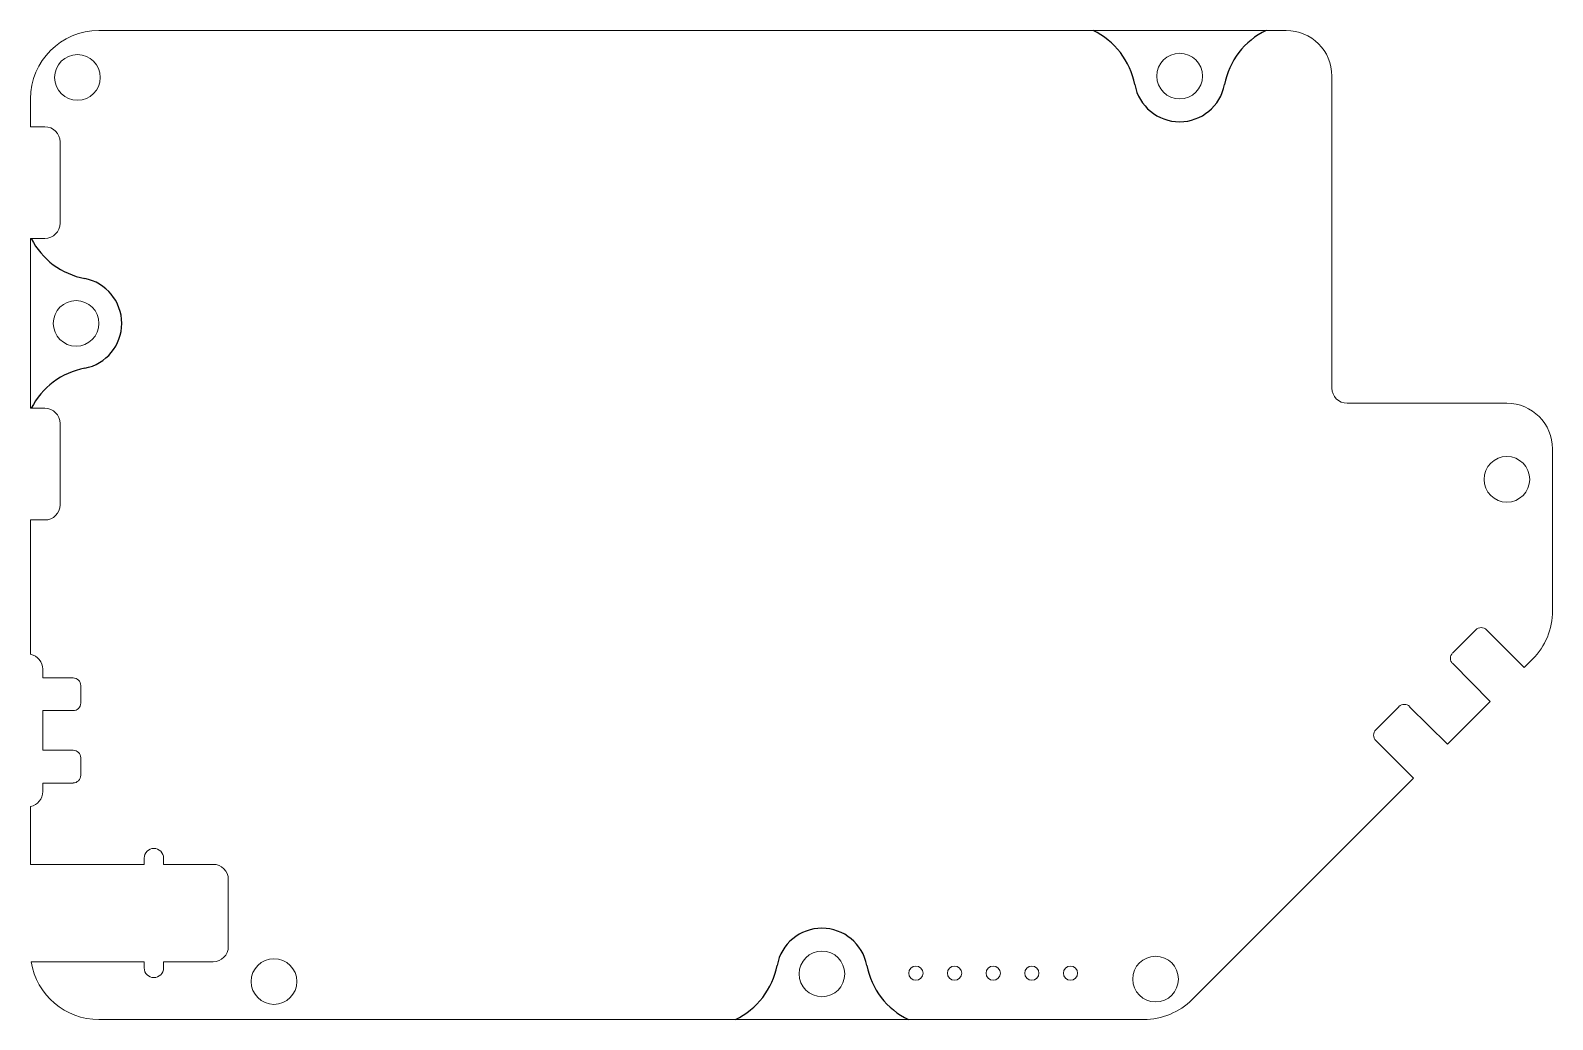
# Model space of a CAD drawing. Header units: millimetres. Extents: x 0 to 100, y 0 to 65.
import ezdxf

# ---------------------------------------------------------------- set-up
doc = ezdxf.new("R2010")
doc.units = ezdxf.units.MM

msp = doc.modelspace()

# ---------------------------------------------------------------- linework, layer by layer
at = {"color": 7, "linetype": 'Continuous', "lineweight": 15}
for p, q in [((82.5, 65), (4.5, 65)), ((85.5, 62), (85.5, 41.5)), ((0, 60.5), (0, 58.67)), ((0, 58.67), (0.95, 58.67)), ((1.95, 57.67), (1.95, 52.33)), ((0, 51.33), (0, 40.17)), ((0.95, 51.33), (0, 51.33)), ((0, 40.17), (0.95, 40.17)), ((86.5, 40.5), (97, 40.5)), ((1.95, 39.17), (1.95, 33.83)), ((100, 26.86), (100, 37.5)), ((0, 32.83), (0, 24)), ((0.95, 32.83), (0, 32.83)), ((94.96, 25.62), (93.44, 24.1)), ((98.14, 23.14), (95.67, 25.62)), ((0.81, 23.02), (0.81, 22.45)), ((93.44, 23.39), (95.91, 20.91)), ((98.14, 23.14), (98.68, 23.68)), ((0.81, 22.45), (2.8, 22.45)), ((3.3, 21.95), (3.3, 20.8)), ((0.81, 20.3), (0.81, 17.7)), ((2.8, 20.3), (0.81, 20.3)), ((89.9, 20.56), (88.38, 19.04)), ((93.09, 18.09), (90.61, 20.56)), ((93.09, 18.09), (95.91, 20.91)), ((88.38, 18.33), (90.86, 15.86)), ((0.81, 17.7), (2.8, 17.7)), ((3.3, 17.2), (3.3, 16.05)), ((2.8, 15.54), (0.81, 15.54)), ((0.81, 15.54), (0.81, 14.98)), ((76.32, 1.32), (90.86, 15.86)), ((0, 14), (0, 10.2)), ((0, 10.2), (7.47, 10.2)), ((7.47, 10.2), (7.47, 10.61)), ((8.74, 10.61), (8.74, 10.2)), ((8.74, 10.2), (12, 10.2)), ((13, 9.2), (13, 4.8)), ((7.47, 3.8), (0.05, 3.8)), ((7.47, 3.39), (7.47, 3.8)), ((8.74, 3.8), (8.74, 3.39)), ((12, 3.8), (8.74, 3.8)), ((4.5, 0), (73.14, 0))]:
    msp.add_line(p, q, dxfattribs=at)
for centre, radius in [((3.09, 61.91), 1.5), ((75.5, 62), 1.5), ((3, 45.75), 1.5), ((97, 35.5), 1.5), ((16, 2.5), 1.5), ((52, 3), 1.5), ((73.92, 2.66), 1.5), ((58.17, 3.05), 0.47), ((60.71, 3.05), 0.47), ((63.25, 3.05), 0.47), ((65.79, 3.05), 0.47), ((68.33, 3.05), 0.47)]:
    msp.add_circle(centre, radius, dxfattribs=at)
for centre, radius, start, end in [((4.5, 60.5), 4.5, 90, 180), ((82.5, 62), 3, 0, 90), ((0.95, 57.67), 1, 0, 90), ((0.95, 52.33), 1, 270, 0), ((86.5, 41.5), 1, 180, 270), ((0.95, 39.17), 1, 0, 90), ((97, 37.5), 3, 0, 90), ((0.95, 33.83), 1, 270, 0), ((95.5, 26.86), 4.5, 315, 0), ((95.31, 25.26), 0.5, 45, 135), ((-0.19, 23.02), 1, 0, 79.0472), ((93.79, 23.74), 0.5, 135, 225), ((2.8, 21.95), 0.5, 0, 90), ((2.8, 20.8), 0.5, 270, 0), ((90.26, 20.21), 0.5, 45, 135), ((88.74, 18.69), 0.5, 135, 225), ((2.8, 17.2), 0.5, 0, 90), ((2.8, 16.05), 0.5, 270, 0), ((-0.19, 14.98), 1, 280.9528, 0), ((8.11, 10.61), 0.635, 0, 180), ((12, 9.2), 1, 0, 90), ((12, 4.8), 1, 270, 0), ((4.5, 4.5), 4.5, 188.949, 270), ((8.11, 3.39), 0.635, 180, 0), ((73.14, 4.5), 4.5, 270, 315)]:
    msp.add_arc(centre, radius, start, end, dxfattribs=at)
at = {"color": 7, "linetype": 'Continuous'}
for centre, radius, start, end in [((67.64, 60.5), 5, 10.8069, 64.1581), ((83.36, 60.5), 5, 115.8419, 169.1931), ((75.5, 62), 3, 190.8069, 349.1931), ((4.5, 53.61), 5, 207.1694, 259.1931), ((3, 45.75), 3, 280.8069, 79.1931), ((4.5, 37.89), 5, 100.8069, 152.8306), ((52, 3), 3, 10.8069, 169.1931), ((44.14, 4.5), 5, 295.8419, 349.1931), ((59.86, 4.5), 5, 190.8069, 244.1581)]:
    msp.add_arc(centre, radius, start, end, dxfattribs=at)

doc.saveas('drawing.dxf')
